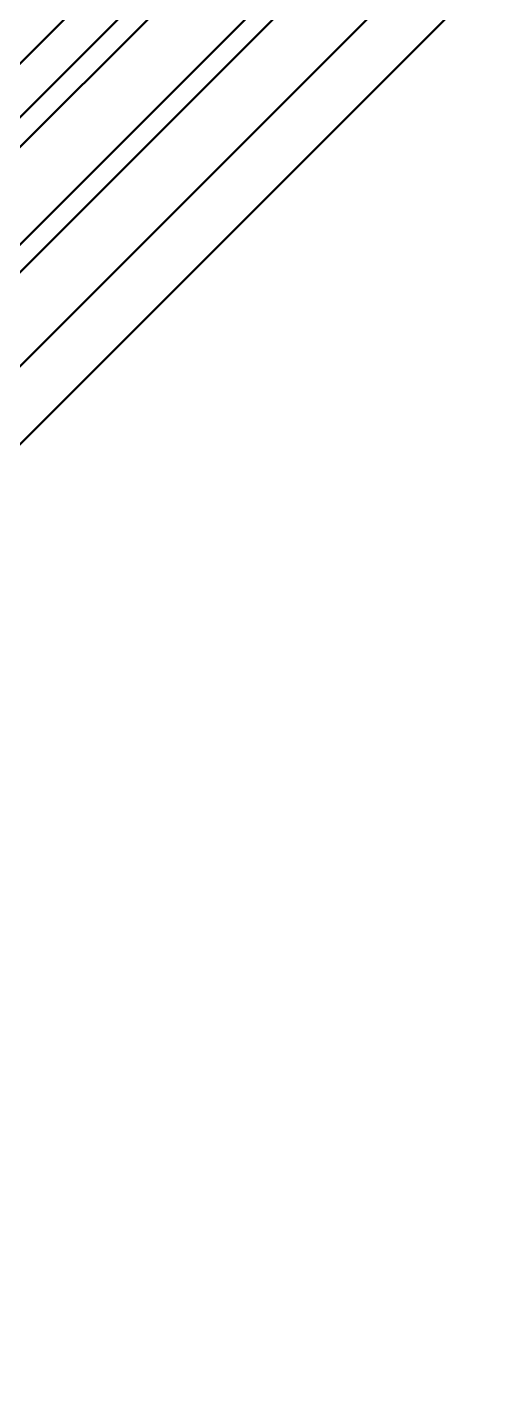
# Model space of a CAD drawing. Header units: millimetres. Extents: x -108050 to 96605, y 58136 to 140997.
# Drawn here: x -49238 to -47875, y 78326 to 82246 of the extents above; entities that cross this region are included whole.
import ezdxf

# ---------------------------------------------------------------- set-up
doc = ezdxf.new("R2010")
doc.units = ezdxf.units.MM
doc.layers.add('P-PIPE', color=3, linetype='Continuous', lineweight=50)

msp = doc.modelspace()

# ---------------------------------------------------------------- linework, layer by layer
at = {"layer": 'P-PIPE'}
for p, q in [((-47969, 83429.6), (-58944.4, 72454.2)), ((-58944.4, 72298.6), (-47891.2, 83351.8)), ((-48016.5, 83141.4), (-58944.4, 72213.5)), ((-59043.2, 71831.8), (-47875, 83000)), ((-47956.5, 82837.8), (-59100.3, 71694.1)), ((-47995.3, 82527.6), (-60176.1, 70346.8)), ((-60062.9, 70233.7), (-47882.2, 82414.4))]:
    msp.add_line(p, q, dxfattribs=at)

doc.saveas('drawing.dxf')
